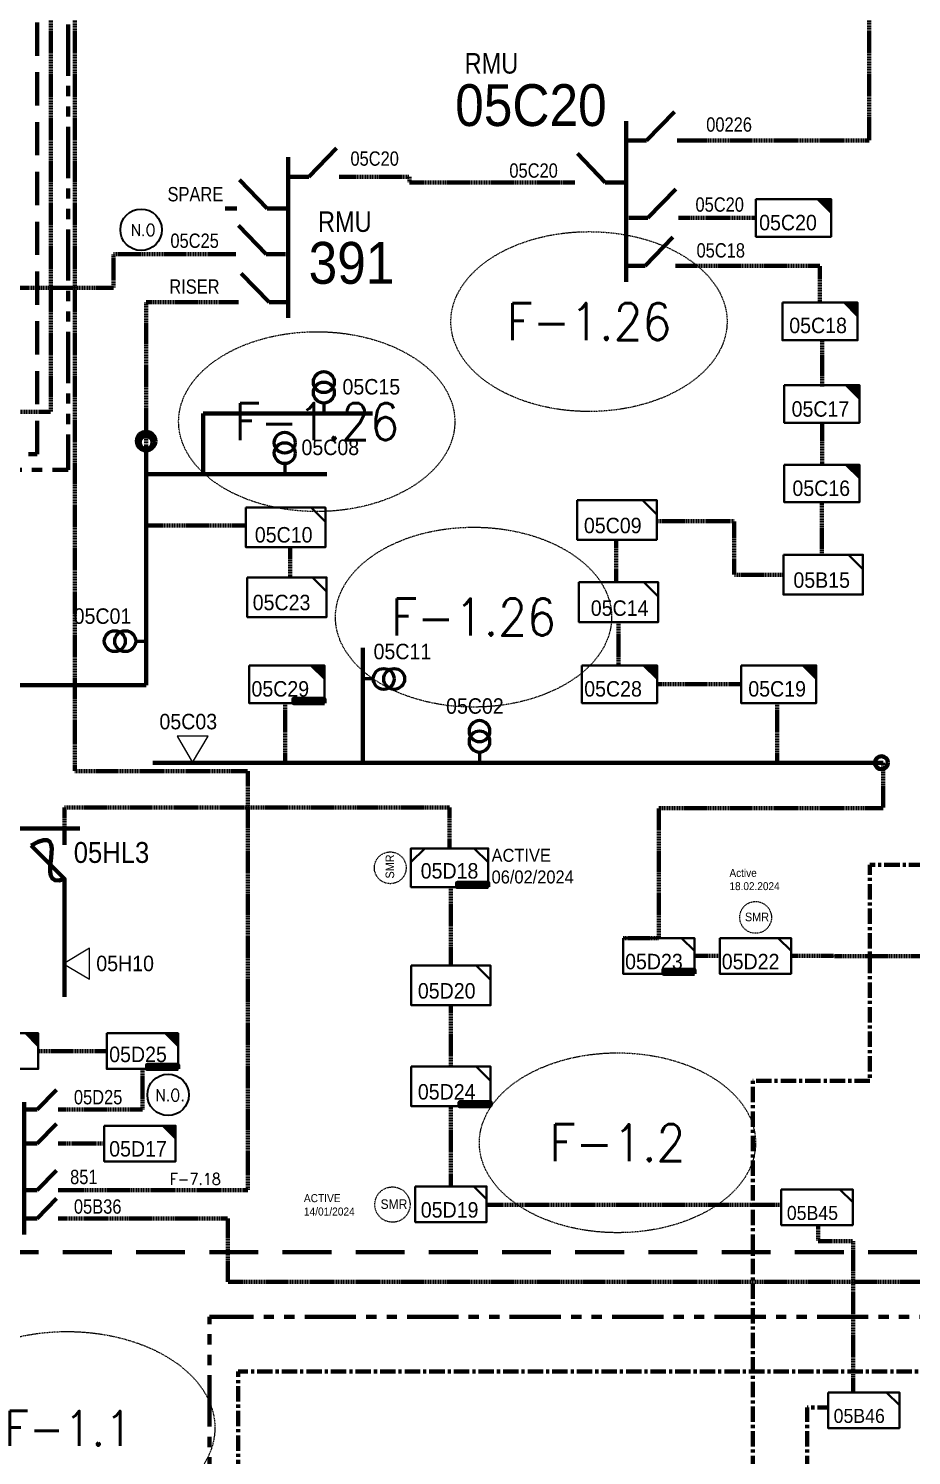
# Model space of a CAD drawing. Header units: metres. Extents: x 65984 to 144644, y -19036 to 23726.
# Drawn here: x 118365.4 to 118576.5, y 20412.6 to 20753.7 of the extents above; entities that cross this region are included whole.
import ezdxf
from ezdxf.enums import TextEntityAlignment as Align

# ---------------------------------------------------------------- set-up
doc = ezdxf.new("R2010")
doc.units = ezdxf.units.M
doc.header["$MEASUREMENT"] = 0
for name, pattern in [('( Center )', [2, 1.25, -0.25, 0.25, -0.25]), ('( Phantom )', [2.5, 1.25, -0.25, 0.25, -0.25, 0.25, -0.25]), ('DGN Style 3', [0.013877, 0, -0.013877]), ('HIDDEN2', [2381.25, 1587.5, -793.75])]:
    doc.linetypes.add(name, pattern=pattern)
doc.layers.get('0').update_dxf_attribs({"color": 95, "lineweight": 40})
for name, color, linetype, lineweight in [('CONTRACTOR NAME', 95, 'Continuous', 40), ('d_eos', 111, 'Continuous', 40), ('d_eos no', 121, 'Continuous', 40), ('d_fco', 5, 'Continuous', 40), ('d_fco text', 95, 'Continuous', 40), ('d_oh branch', 94, 'Continuous', 40), ('d_switch', 95, 'Continuous', 40), ('d_tf', 1, 'Continuous', 40), ('d_tf no', 6, 'Continuous', 40), ('d_tf_200', 1, 'Continuous', 40), ('d_ug cable', 95, 'Continuous', 40), ('d_ug main line', 95, 'Continuous', 40), ('d_unit sub', 7, 'Continuous', 40), ('FDR  1  05', 172, 'Continuous', 40), ('fedr no', 95, 'Continuous', 40), ('Level 37', 7, 'Continuous', 0), ('O H MAIN FEEDER', 4, 'Continuous', 100), ('SW N O', 114, 'Continuous', 30)]:
    doc.layers.add(name, color=color, linetype=linetype, lineweight=lineweight)
doc.styles.add('NASKHF', font='naskhf.shx', dxfattribs={"height": 8})
doc.styles.add('Style-Arial', font='arial.ttf')
doc.styles.add('Style-ENGINEERING', font='ENGINEERING.shx')
doc.styles.add('Style-msdefault', font='msdefault.shx')
doc.styles.add('Style-STANDARD', font='STANDARD.shx')

# ---------------------------------------------------------------- blocks, each defined once
blk = doc.blocks.new('*U679')
at = {"layer": 'd_fco', "color": 7, "linetype": 'Continuous', "lineweight": 100}
blk.add_line((-4.6, 4.21), (-10.13, 4.21), dxfattribs=at)
at = {"layer": 'd_fco', "color": 7, "linetype": 'Continuous', "lineweight": 100, "extrusion": (0, 0, -1), "flags": 128}
blk.add_lwpolyline([(-13.02, 4.21), (-7.07, 4.21), (4.4, -7.26)], dxfattribs=at)
at = {"layer": 'd_fco', "color": 7, "linetype": 'Continuous', "lineweight": 100}
blk.add_open_spline([(-4.4, -7.26), (-13, 7.69), (11.58, -7.67), (7.07, 4.21)], degree=3, dxfattribs=at)
blk = doc.blocks.new('TFU_34')
at = {"layer": 'd_tf_200', "color": 111, "linetype": 'Continuous', "lineweight": 53}
blk.add_line((0, -12.8), (0, -22.8), dxfattribs=at)
for centre in [(0, 7.2), (0, -2.8)]:
    blk.add_circle(centre, 10, dxfattribs=at)
blk = doc.blocks.new('TF_8')
at = {"color": 0, "linetype": 'ByBlock', "lineweight": -2}
blk.add_line((6.3, 4.95), (9.9, 1.35), dxfattribs=at)
blk.add_3dface([(-10.1, 4.95), (9.9, 4.95), (9.9, -5.05), (-10.1, -5.05)], dxfattribs=at)
blk = doc.blocks.new('TFU_35')
at = {"layer": 'd_tf_200', "color": 111, "linetype": 'Continuous', "lineweight": 53}
blk.add_line((0, 10), (0, 0), dxfattribs=at)
at = {"layer": 'd_tf_200', "color": 111, "linetype": 'Continuous', "lineweight": 53, "extrusion": (0, 0, -1)}
for centre in [(0, 30), (0, 20)]:
    blk.add_circle(centre, 10, dxfattribs=at)
blk = doc.blocks.new('exist.us-1000kva')
at = {"color": 0, "linetype": 'ByBlock', "lineweight": -2, "flags": 128}
blk.add_lwpolyline([(39.99, 12.92), (32.8, 20), (40, 20)], close=True, dxfattribs=at)
at = {"color": 0, "linetype": 'ByBlock', "lineweight": -2, "extrusion": (0, 0, -1)}
blk.add_solid([(-39.99, 12.92), (-32.8, 20), (-40, 20)], dxfattribs=at)
at = {"color": 0, "linetype": 'ByBlock', "lineweight": -2, "xscale": 2, "yscale": 2}
blk.add_blockref('TF_8', (20.2, 10.1), dxfattribs=at)
blk = doc.blocks.new('*U990')
at = {"layer": 'CONTRACTOR NAME', "color": 140, "lineweight": 211, "ltscale": 0.498271, "flags": 128}
for points in [[(1.71, -0.49), (-3.71, -0.49), (-3.71, 0.49), (1.71, 0.49)], [(3.71, -0.49), (1.71, -0.49), (1.71, 0.49), (3.71, 0.49)]]:
    blk.add_lwpolyline(points, close=True, dxfattribs=at)
at = {"layer": 'CONTRACTOR NAME', "color": 140, "lineweight": 211, "style": 'Style-msdefault', "width": 0.945946}
for s, height, p in [('2017.08.15', 0.683, (-3.48, 0.35)), ('KIC', 0.572, (2.05, 0.29))]:
    blk.add_text(s, height=height, dxfattribs=at).set_placement(p, align=Align.TOP_LEFT)
blk = doc.blocks.new('*U997')
at = {"layer": 'CONTRACTOR NAME', "color": 140, "lineweight": 211, "ltscale": 0.498271, "flags": 128}
for points in [[(1.7, -0.51), (-3.72, -0.51), (-3.72, 0.47), (1.7, 0.47)], [(3.7, -0.51), (1.7, -0.51), (1.7, 0.47), (3.7, 0.47)]]:
    blk.add_lwpolyline(points, close=True, dxfattribs=at)
at = {"layer": 'CONTRACTOR NAME', "color": 140, "lineweight": 211, "style": 'Style-msdefault', "width": 0.945946}
for s, height, p in [('2017.07.25', 0.642, (-3.49, 0.31)), ('MTC', 0.572, (2.04, 0.28))]:
    blk.add_text(s, height=height, dxfattribs=at).set_placement(p, align=Align.TOP_LEFT)
blk = doc.blocks.new('*U998')
at = {"layer": 'CONTRACTOR NAME', "color": 7, "lineweight": 211, "ltscale": 0.498271, "flags": 128}
for points in [[(1.71, -0.49), (-3.71, -0.49), (-3.71, 0.49), (1.71, 0.49)], [(3.71, -0.49), (1.71, -0.49), (1.71, 0.49), (3.71, 0.49)]]:
    blk.add_lwpolyline(points, close=True, dxfattribs=at)
at = {"layer": 'CONTRACTOR NAME', "color": 7, "lineweight": 211, "style": 'Style-msdefault', "width": 0.945946}
for s, height, p in [('2017.09.21', 0.683, (-3.48, 0.35)), ('KIC', 0.572, (2.05, 0.29))]:
    blk.add_text(s, height=height, dxfattribs=at).set_placement(p, align=Align.TOP_LEFT)
blk = doc.blocks.new('*U1000')
at = {"layer": 'CONTRACTOR NAME', "color": 131, "lineweight": 211, "ltscale": 0.498271, "flags": 128}
for points in [[(1.71, -0.5), (-3.71, -0.5), (-3.71, 0.48), (1.71, 0.48)], [(3.72, -0.5), (1.71, -0.5), (1.71, 0.48), (3.72, 0.48)]]:
    blk.add_lwpolyline(points, close=True, dxfattribs=at)
at = {"layer": 'CONTRACTOR NAME', "color": 131, "lineweight": 211, "style": 'Style-msdefault', "width": 0.945946}
for s, height, p in [('2017.10.01', 0.683, (-3.48, 0.34)), ('KIC', 0.572, (2.06, 0.28))]:
    blk.add_text(s, height=height, dxfattribs=at).set_placement(p, align=Align.TOP_LEFT)
blk = doc.blocks.new('*U1369')
at = {"layer": 'd_eos', "color": 7, "linetype": 'Continuous', "lineweight": 211, "ltscale": 0.514176}
for p, q in [((-1.79, 11.87), (2.52, 16.3)), ((-4.74, 13.55), (-4.74, -16.28)), ((-4.74, 11.87), (-1.79, 11.87)), ((2.93, 11.87), (4.72, 11.87)), ((-1.79, 4.2), (2.52, 8.64)), ((-4.74, 4.2), (-1.79, 4.2)), ((2.93, 4.2), (4.72, 4.2)), ((-1.79, -6.27), (2.52, -1.83)), ((-4.74, -6.27), (-1.79, -6.27)), ((2.93, -6.27), (4.72, -6.27)), ((-1.79, -12.63), (2.52, -8.19)), ((-4.74, -12.63), (-1.79, -12.63)), ((2.93, -12.63), (4.72, -12.63))]:
    blk.add_line(p, q, dxfattribs=at)
blk = doc.blocks.new('*U892')
at = {"layer": 'SW N O', "color": 3}
blk.add_circle((0, 0), 16.8, dxfattribs=at)
at = {"layer": 'SW N O', "color": 3, "style": 'Style-STANDARD'}
blk.add_text('N.O.', height=9.6, dxfattribs=at).set_placement((1.7, -0.2), align=Align.MIDDLE_CENTER)
blk = doc.blocks.new('TRA1_160')
at = {"layer": 'd_tf', "color": 7, "linetype": 'Continuous', "lineweight": 0, "ltscale": 0.000258695, "flags": 128}
blk.add_lwpolyline([(10, -16.98), (0, 0.02), (-10, -16.98)], close=True, dxfattribs=at)
blk = doc.blocks.new('TRA1_159')
at = {"layer": 'd_tf', "color": 7, "linetype": 'Continuous', "lineweight": 0, "ltscale": 0.000258695, "xscale": 1.000046566207833, "yscale": 1.000046566207833, "zscale": 1.000046566207833, "rotation": 180}
blk.add_blockref('TRA1_160', (0, 0), dxfattribs=at)
blk = doc.blocks.new('TRA1_162')
at = {"layer": 'd_tf', "color": 111, "linetype": 'Continuous', "lineweight": 0, "ltscale": 0.000236265, "flags": 128}
blk.add_lwpolyline([(10.06, -16.98), (0.06, 0.02), (-9.94, -16.98)], close=True, dxfattribs=at)
blk = doc.blocks.new('TRA1_161')
at = {"layer": 'd_tf', "color": 111, "linetype": 'Continuous', "lineweight": 0, "ltscale": 0.000236265, "xscale": 1.000046566207833, "yscale": 1.000046566207833, "zscale": 1.000046566207833, "rotation": 180}
blk.add_blockref('TRA1_162', (0, 0), dxfattribs=at)
blk = doc.blocks.new('*U1658')
at = {"layer": 'd_tf no', "color": 121, "linetype": 'Continuous', "lineweight": 40, "flags": 128}
blk.add_lwpolyline([(12.82, 10.01), (20.02, 10.01), (20.02, 2.81)], close=True, dxfattribs=at)
at = {"layer": 'd_tf no', "color": 121, "linetype": 'Continuous', "lineweight": 40, "xscale": 2, "yscale": 2, "rotation": 359.9999999999999}
blk.add_blockref('TF_8', (0.22, 0.11), dxfattribs=at)
blk = doc.blocks.new('*U1913')
at = {"layer": 'FDR  1  05', "color": 7, "linetype": 'Continuous', "lineweight": 40, "flags": 128}
blk.add_lwpolyline([(12.82, 10.01), (20.02, 10.01), (20.02, 2.81)], close=True, dxfattribs=at)
at = {"layer": 'FDR  1  05', "color": 7, "linetype": 'Continuous', "lineweight": 40, "xscale": 2, "yscale": 2, "zscale": 0.899145647744635, "rotation": 359.9999999999999}
blk.add_blockref('TF_8', (0.22, 0.11), dxfattribs=at)
blk = doc.blocks.new('*U2168')
at = {"layer": 'FDR  1  05', "color": 2, "linetype": 'Continuous', "lineweight": 40, "flags": 128}
blk.add_lwpolyline([(12.82, 10.01), (20.02, 10.01), (20.02, 2.81)], close=True, dxfattribs=at)
at = {"layer": 'FDR  1  05', "color": 2, "linetype": 'Continuous', "lineweight": 40, "xscale": 2, "yscale": 2, "rotation": 359.9999999999999}
blk.add_blockref('TF_8', (0.22, 0.11), dxfattribs=at)
blk = doc.blocks.new('*U2406')
at = {"layer": 'FDR  1  05', "color": 7, "linetype": 'Continuous', "lineweight": 40, "flags": 128}
blk.add_lwpolyline([(12.82, 10.01), (20.02, 10.01), (20.02, 2.81)], close=True, dxfattribs=at)
at = {"layer": 'FDR  1  05', "color": 7, "linetype": 'Continuous', "lineweight": 40, "xscale": 2, "yscale": 2, "rotation": 359.9999999999999}
blk.add_blockref('TF_8', (0.22, 0.11), dxfattribs=at)
blk = doc.blocks.new('*U2418')
at = {"layer": 'FDR  1  05', "color": 111, "linetype": 'Continuous', "lineweight": 40, "flags": 128}
blk.add_lwpolyline([(12.82, 10.01), (20.02, 10.01), (20.02, 2.81)], close=True, dxfattribs=at)
at = {"layer": 'FDR  1  05', "color": 111, "linetype": 'Continuous', "lineweight": 40, "xscale": 2, "yscale": 2, "rotation": 359.9999999999999}
blk.add_blockref('TF_8', (0.22, 0.11), dxfattribs=at)
blk = doc.blocks.new('*U2423')
at = {"layer": 'd_unit sub', "color": 131, "linetype": 'Continuous', "lineweight": 40, "flags": 128}
for points in [[(-9.48, 1.38), (-6.07, 4.73), (-9.48, 4.73)], [(9.49, 1.32), (6.02, 4.73), (9.5, 4.73)]]:
    blk.add_lwpolyline(points, close=True, dxfattribs=at)
at = {"layer": 'd_unit sub', "color": 131, "linetype": 'Continuous', "lineweight": 40, "xscale": 0.94866334575076, "yscale": 0.94866334575076, "zscale": 0.4380515265747434, "rotation": 359.9999999999999}
blk.add_blockref('TF_8', (0.1, 0.04), dxfattribs=at)
blk = doc.blocks.new('*U1426')
at = {"layer": 'SW N O', "color": 3}
blk.add_circle((0, 0), 16.8, dxfattribs=at)
at = {"layer": 'SW N O', "color": 3, "style": 'Style-STANDARD'}
blk.add_text('N.O', height=9.6, dxfattribs=at).set_placement((1.7, -0.2), align=Align.MIDDLE_CENTER)

msp = doc.modelspace()

# ---------------------------------------------------------------- linework, layer by layer
at = {"layer": 'd_eos', "color": 7, "linetype": 'Continuous', "lineweight": 211, "ltscale": 0.625574}
for p, q in [((118508.24, 20731.57), (118508.24, 20693.13)), ((118513.16, 20726.91), (118519.82, 20733.77)), ((118508.61, 20726.91), (118513.16, 20726.91)), ((118520.46, 20726.91), (118523.23, 20726.91)), ((118503.25, 20716.92), (118496.59, 20723.79)), ((118495.96, 20716.92), (118493.19, 20716.92)), ((118507.81, 20716.92), (118503.25, 20716.92)), ((118513.46, 20708.4), (118520.12, 20715.26)), ((118508.91, 20708.4), (118513.46, 20708.4)), ((118520.76, 20708.4), (118523.53, 20708.4)), ((118512.8, 20696.93), (118519.46, 20703.79)), ((118508.24, 20696.93), (118512.8, 20696.93)), ((118520.09, 20696.92), (118522.86, 20696.92))]:
    msp.add_line(p, q, dxfattribs=at)
at = {"layer": 'd_eos', "color": 1, "linetype": 'Continuous', "lineweight": 211, "ltscale": 0.625574}
for p, q in [((118432.35, 20718.26), (118439.01, 20725.12)), ((118427.43, 20722.92), (118427.43, 20684.49)), ((118422.45, 20710.63), (118415.78, 20717.49)), ((118427.8, 20718.26), (118432.35, 20718.26)), ((118439.65, 20718.26), (118442.42, 20718.26)), ((118415.15, 20710.63), (118412.38, 20710.63)), ((118427, 20710.63), (118422.45, 20710.63)), ((118422.21, 20699.75), (118415.55, 20706.62)), ((118414.92, 20699.75), (118412.15, 20699.75)), ((118426.77, 20699.75), (118422.21, 20699.75)), ((118422.88, 20688.28), (118416.22, 20695.15)), ((118415.58, 20688.28), (118412.82, 20688.28)), ((118427.44, 20688.28), (118422.88, 20688.28))]:
    msp.add_line(p, q, dxfattribs=at)
at = {"layer": 'd_oh branch', "color": 111, "linetype": 'Continuous', "lineweight": 100}
for p, q in [((118447.61, 20661.66), (118407.11, 20661.66)), ((118407.11, 20661.66), (118407.11, 20647.15)), ((118393.47, 20596.72), (118393.47, 20654.26)), ((118436.68, 20647.15), (118393.47, 20647.15)), ((118445.31, 20605.64), (118445.31, 20578.17)), ((118323.47, 20596.72), (118393.47, 20596.72)), ((118569.72, 20578.17), (118395.1, 20578.17))]:
    msp.add_line(p, q, dxfattribs=at)
at = {"layer": 'd_oh branch', "color": 7, "linetype": 'Continuous', "lineweight": 100}
msp.add_line((118373.98, 20522.22), (118373.98, 20547.11), dxfattribs=at)
at = {"layer": 'd_ug cable', "color": 111, "linetype": 'DGN Style 3', "lineweight": 100}
for p, q in [((118539.27, 20708.4), (118523.53, 20708.4)), ((118524.59, 20531.98), (118530.64, 20531.98))]:
    msp.add_line(p, q, dxfattribs=at)
at = {"layer": 'd_ug cable', "color": 7, "linetype": 'DGN Style 3', "lineweight": 100}
for p, q in [((118466.34, 20548.45), (118466.34, 20529.66)), ((118466.36, 20520.17), (118466.36, 20505.52)), ((118466.36, 20496.02), (118466.36, 20476.87))]:
    msp.add_line(p, q, dxfattribs=at)
at = {"layer": 'd_ug cable', "color": 180, "linetype": 'DGN Style 3', "lineweight": 100}
for p, q in [((118367.67, 20509.21), (118384.06, 20509.21)), ((118374.37, 20487.11), (118383.45, 20487.11))]:
    msp.add_line(p, q, dxfattribs=at)
at = {"layer": 'd_ug cable', "color": 5, "linetype": 'DGN Style 3', "lineweight": 100, "flags": 128}
msp.add_lwpolyline([(114712.34, 19960.32), (114712.34, 19909.13), (115239.03, 19909.13), (115239.03, 20565.83), (115290.57, 20565.83), (115290.57, 20930.2), (118376.44, 20930.2), (118376.44, 20576.15), (118417.8, 20576.15), (118417.8, 20475.96), (118374.08, 20475.96)], dxfattribs=at)
at = {"layer": 'd_ug cable', "color": 1, "linetype": 'DGN Style 3', "lineweight": 100, "flags": 128}
msp.add_lwpolyline([(114677.82, 20018.71), (114677.82, 19903.39), (115244.76, 19903.39), (115244.76, 20560.1), (115296.31, 20560.1), (115296.31, 20924.47), (118370.71, 20924.47), (118370.71, 20662.09), (118341.83, 20662.09), (118341.83, 20633.98)], dxfattribs=at)
at = {"layer": 'd_ug cable', "color": 21, "linetype": 'DGN Style 3', "lineweight": 100, "flags": 128}
msp.add_lwpolyline([(118523.23, 20726.91), (118566.36, 20726.91), (118566.36, 20766.47)], dxfattribs=at)
at = {"layer": 'd_ug cable', "color": 111, "linetype": 'DGN Style 3', "lineweight": 100, "flags": 128}
for points in [[(118442.42, 20718.26), (118456.42, 20718.26), (118456.42, 20716.92), (118493.19, 20716.92)], [(118521.48, 20696.92), (118554.61, 20696.92), (118554.61, 20688.18)], [(118555.09, 20679.18), (118555.09, 20668.05)], [(118555.09, 20659.44), (118555.09, 20649.42)], [(118555.05, 20640.42), (118555.05, 20627.87)], [(118515.57, 20635.91), (118534.11, 20635.91), (118534.11, 20623.12), (118545.87, 20623.12)], [(118393.47, 20634.85), (118417.35, 20634.85)], [(118427.95, 20629.63), (118427.95, 20622.5)], [(118505.91, 20631.46), (118505.91, 20621.24)], [(118506.45, 20611.8), (118506.45, 20601.43)], [(118515.67, 20596.93), (118535.73, 20596.93)], [(118426.76, 20592.43), (118426.76, 20578.17)], [(118544.39, 20592.43), (118544.39, 20578.17)], [(118507.52, 20536.24), (118516.06, 20536.24), (118516.06, 20567.33), (118569.72, 20567.33), (118569.72, 20578.17)]]:
    msp.add_lwpolyline(points, dxfattribs=at)
at = {"layer": 'd_ug cable', "color": 1, "linetype": 'DGN Style 3', "lineweight": 158, "flags": 128}
msp.add_lwpolyline([(118354.75, 20691.69), (118385.65, 20691.69), (118385.65, 20699.75), (118412.15, 20699.75)], dxfattribs=at)
at = {"layer": 'd_ug cable', "color": 111, "linetype": 'DGN Style 3', "lineweight": 158, "flags": 128}
for points in [[(118412.82, 20688.28), (118393.47, 20688.28), (118393.47, 20654.37)], [(118547.71, 20531.98), (118593.97, 20531.88), (118593.65, 20392.23), (118614.75, 20392.18)]]:
    msp.add_lwpolyline(points, dxfattribs=at)
at = {"layer": 'd_ug cable', "color": 7, "linetype": 'DGN Style 3', "lineweight": 100, "flags": 128}
for points in [[(118373.98, 20562.41), (118373.98, 20567.43), (118466.04, 20567.43), (118466.04, 20557.69)], [(118474.89, 20472.46), (118545.36, 20472.46)], [(118554.16, 20467.61), (118554.16, 20463.81), (118562.56, 20463.81), (118562.56, 20427.62)]]:
    msp.add_lwpolyline(points, dxfattribs=at)
at = {"layer": 'd_ug cable', "color": 180, "linetype": 'DGN Style 3', "lineweight": 100, "flags": 128}
for points in [[(118374.36, 20495.26), (118392.59, 20495.26), (118392.59, 20504.95)], [(118656.14, 20472.71), (118656.14, 20454.07), (118412.99, 20454.07), (118412.99, 20469.23), (118374.23, 20469.23)]]:
    msp.add_lwpolyline(points, dxfattribs=at)
at = {"layer": 'd_ug cable', "color": 2, "linetype": 'DGN Style 3', "lineweight": 0}
for centre, radius in [((118451.85, 20553.04), 3.8), ((118539.21, 20541.19), 3.8), ((118452.37, 20472.53), 4.22)]:
    msp.add_circle(centre, radius, dxfattribs=at)
at = {"layer": 'd_ug main line', "color": 34, "linetype": 'HIDDEN2', "lineweight": 140, "ltscale": 0.00735}
msp.add_lwpolyline([(117180.9, 20832.41), (117211.51, 20832.41), (117211.51, 20879.38), (117686.25, 20879.38), (117686.25, 20517.55), (117686.31, 20461.65), (117726.01, 20461.16), (118587.92, 20461.16)], dxfattribs=at)
at = {"layer": 'd_ug main line', "color": 234, "linetype": '( Phantom )', "lineweight": 140, "ltscale": 9.8, "flags": 128}
msp.add_lwpolyline([(118239.63, 20632.59), (118239.63, 20648.15), (118374.8, 20648.15), (118374.8, 20880.17)], dxfattribs=at)
at = {"layer": 'd_ug main line', "color": 160, "linetype": 'HIDDEN2', "lineweight": 140, "ltscale": 0.005}
msp.add_lwpolyline([(118162.94, 20290.51), (118162.94, 20651.95), (118367.4, 20651.95), (118367.4, 20866.48), (118478.22, 20866.48)], dxfattribs=at)
at = {"layer": 'd_ug main line', "color": 4, "linetype": '( Phantom )', "lineweight": 140, "ltscale": 9.8, "flags": 128}
msp.add_lwpolyline([(118628.27, 20579.58), (118628.27, 20570.17), (118599.44, 20570.17), (118599.44, 20445.7), (118408.64, 20445.7), (118408.64, 20354.72), (118331.09, 20354.72), (118331.09, 20005.02), (117769.6, 20005.02)], dxfattribs=at)
at = {"layer": 'd_ug main line', "color": 7, "linetype": '( Center )', "lineweight": 140, "ltscale": 2.94, "flags": 128}
for points in [[(118538.54, 20397.06), (118538.54, 20502.11), (118566.51, 20502.11), (118566.51, 20553.77), (118619.81, 20553.77)], [(118551.52, 20397.06), (118551.52, 20423.98), (118556.54, 20423.98)]]:
    msp.add_lwpolyline(points, dxfattribs=at)
at = {"layer": 'd_ug main line', "color": 98, "linetype": '( Center )', "lineweight": 140, "ltscale": 2.94, "flags": 128}
msp.add_lwpolyline([(118378.85, 20226.88), (118378.85, 20331.58), (118415.49, 20331.58), (118415.49, 20432.66), (118598.39, 20432.66)], dxfattribs=at)
at = {"layer": 'fedr no', "color": 82, "linetype": 'DGN Style 3', "lineweight": 13, "true_color": 0x1dc70e}
for centre, major_axis in [((118499.37, 20683.63), (33.02, 0)), ((118434.27, 20659.71), (33.02, 0)), ((118471.77, 20612.97), (33.02, 0)), ((118506.18, 20487.3), (33.02, 0)), ((118374.58, 20419.17), (35.33, 0))]:
    msp.add_ellipse(centre, major_axis=major_axis, ratio=0.651175, dxfattribs=at)
at = {"layer": 'O H MAIN FEEDER', "color": 7, "lineweight": 211, "ltscale": 0.488306}
msp.add_line((118377.66, 20562.46), (118192.35, 20562.46), dxfattribs=at)
at = {"layer": 'O H MAIN FEEDER', "color": 111, "lineweight": 211, "ltscale": 0.488306}
for centre, radius in [((118393.47, 20655.05), 2.21), ((118393.47, 20654.74), 1.55), ((118569.31, 20578.16), 1.55)]:
    msp.add_circle(centre, radius, dxfattribs=at)

# ---------------------------------------------------------------- block references
at = {"layer": 'CONTRACTOR NAME', "color": 140, "lineweight": 211, "ltscale": 0.498271}
for name, p in [('*U997', (118432.4, 20592.94)), ('*U990', (118520.89, 20528.2)), ('*U990', (118397.42, 20505.44))]:
    msp.add_blockref(name, p, dxfattribs=at)
at = {"layer": 'CONTRACTOR NAME', "color": 131, "lineweight": 211, "ltscale": 0.498271}
msp.add_blockref('*U1000', (118471.56, 20548.96), dxfattribs=at)
at = {"layer": 'CONTRACTOR NAME', "color": 7, "lineweight": 211, "ltscale": 0.498271}
msp.add_blockref('*U998', (118472.14, 20496.52), dxfattribs=at)
at = {"layer": 'd_eos', "color": 7, "linetype": 'Continuous', "lineweight": 211, "ltscale": 0.514176, "xscale": 1.062791307725151, "yscale": 1.062791307725151, "zscale": 1.062791307725151}
msp.add_blockref('*U1369', (118369.35, 20482.65), dxfattribs=at)
at = {"layer": 'd_fco', "color": 7, "linetype": 'Continuous', "lineweight": 100, "xscale": 0.7, "yscale": 0.7, "zscale": 0.7, "rotation": 270.0355421371781}
msp.add_blockref('*U679', (118371.04, 20555.32), dxfattribs=at)
at = {"layer": 'd_tf', "color": 111, "linetype": 'Continuous', "lineweight": 0, "ltscale": 0.000236265, "xscale": 0.37, "yscale": 0.37, "zscale": 0.37, "rotation": 359.9999999999999}
msp.add_blockref('TRA1_161', (118404.61, 20578.23), dxfattribs=at)
at = {"layer": 'd_tf', "color": 7, "linetype": 'Continuous', "lineweight": 0, "ltscale": 0.000258695, "xscale": 0.37, "yscale": 0.37, "zscale": 0.37, "rotation": 269.9999999999999}
msp.add_blockref('TRA1_159', (118373.69, 20530.12), dxfattribs=at)
at = {"layer": 'd_tf no', "color": 121, "linetype": 'Continuous', "lineweight": 40, "xscale": 0.4267622666565712, "yscale": 0.4267622666565712, "zscale": 0.4267622666565712}
msp.add_blockref('*U1658', (118466.35, 20472.6), dxfattribs=at)
at = {"layer": 'd_tf_200', "color": 111, "linetype": 'Continuous', "lineweight": 53, "extrusion": (0, 0, -1), "xscale": 0.25, "yscale": 0.25, "zscale": 0.25}
for p, rotation in [((-118435.97, 20661.66), 359.9999999999999), ((-118426.62, 20647.18), 359.9999999999999), ((-118445.28, 20598.2), 89.99999999999984)]:
    msp.add_blockref('TFU_35', p, dxfattribs=dict(at, rotation=rotation))
at = {"layer": 'd_tf_200', "color": 111, "linetype": 'Continuous', "lineweight": 53, "xscale": 0.25, "yscale": 0.25, "zscale": 0.25}
for name, p, rotation in [('TFU_34', (118387.78, 20607.23), 89.99999999999984), ('TFU_35', (118473.19, 20578.22), 359.9999999999998)]:
    msp.add_blockref(name, p, dxfattribs=dict(at, rotation=rotation))
at = {"layer": 'd_unit sub', "color": 131, "linetype": 'Continuous', "lineweight": 40, "xscale": 0.9742284657550533, "yscale": 0.9742284657550533, "zscale": 0.9742284657550533}
msp.add_blockref('*U2423', (118466.03, 20553.08), dxfattribs=at)
at = {"layer": 'FDR  1  05', "color": 111, "linetype": 'Continuous', "lineweight": 40, "xscale": 0.45, "yscale": 0.45, "zscale": 0.4267622666565712, "rotation": 359.9999999999999}
for p in [(118539.27, 20703.9), (118545.61, 20679.18), (118546.05, 20659.44), (118546.05, 20640.42), (118418.1, 20592.43), (118497.67, 20592.43), (118535.73, 20592.43)]:
    msp.add_blockref('exist.us-1000kva', p, dxfattribs=at)
at = {"layer": 'FDR  1  05', "color": 111, "linetype": 'Continuous', "lineweight": 40, "zscale": 0.4267622666565712}
for name, p, xscale, yscale in [('TF_8', (118426.93, 20634.47), 0.9499999999999998, 0.9499999999999998), ('TF_8', (118506.16, 20636.26), 0.95, 0.95), ('TF_8', (118555.47, 20623.17), 0.9499999999999998, 0.9499999999999998), ('TF_8', (118427.24, 20617.78), 0.9499999999999998, 0.9499999999999998), ('TF_8', (118506.54, 20616.6), 0.95, 0.95), ('*U2418', (118516.05, 20531.97), 0.4267622666565712, 0.4267622666565712)]:
    msp.add_blockref(name, p, dxfattribs=dict(at, xscale=xscale, yscale=yscale))
at = {"layer": 'FDR  1  05', "color": 2, "linetype": 'Continuous', "lineweight": 40, "xscale": 0.4267622666565712, "yscale": 0.4267622666565712, "zscale": 0.4267622666565712}
msp.add_blockref('*U2168', (118539.17, 20531.97), dxfattribs=at)
at = {"layer": 'FDR  1  05', "color": 7, "linetype": 'Continuous', "lineweight": 40}
for name, p, xscale, yscale, zscale in [('*U1913', (118466.34, 20524.91), 0.4746308539968325, 0.4746308539968325, 0.4746308539968325), ('*U1913', (118466.34, 20500.77), 0.4746308539968325, 0.4746308539968325, 0.4746308539968325), ('*U2406', (118553.88, 20471.88), 0.4267622666565712, 0.4267622666565712, 0.4267622666565712), ('*U2406', (118565.07, 20423.35), 0.4267622666565712, 0.4267622666565712, 0.4267622666565712)]:
    msp.add_blockref(name, p, dxfattribs=dict(at, xscale=xscale, yscale=yscale, zscale=zscale))
at = {"layer": 'FDR  1  05', "color": 180, "linetype": 'Continuous', "lineweight": 40, "xscale": 0.4267622666565712, "yscale": 0.4267622666565712, "zscale": 0.4267622666565712, "rotation": 359.9999999999999}
for p in [(118350.6, 20504.95), (118384.06, 20504.95), (118383.45, 20482.85)]:
    msp.add_blockref('exist.us-1000kva', p, dxfattribs=at)
at = {"layer": 'SW N O', "color": 3, "xscale": 0.2950694635422144, "yscale": 0.2950694635422144, "zscale": 0.2950694635422144}
for name, p in [('*U1426', (118392.27, 20705.58)), ('*U892', (118398.73, 20498.76))]:
    msp.add_blockref(name, p, dxfattribs=at)

# ---------------------------------------------------------------- texts
at = {"layer": 'd_eos no', "color": 7, "linetype": 'Continuous', "lineweight": 140, "style": 'Style-Arial', "width": 0.88}
msp.add_text('05C20', height=10, dxfattribs=at).set_placement((118467.38, 20740.38), align=Align.TOP_LEFT)
at = {"layer": 'd_eos no', "color": 1, "linetype": 'Continuous', "lineweight": 140, "style": 'Style-Arial', "width": 0.88}
msp.add_text('391', height=10, dxfattribs=at).set_placement((118432.33, 20702.67), align=Align.TOP_LEFT)
at = {"layer": 'd_fco text', "color": 7, "linetype": 'Continuous', "lineweight": 80, "style": 'Style-msdefault', "width": 0.916667}
msp.add_text('05HL3', height=4.998, dxfattribs=at).set_placement((118376.17, 20559.21), align=Align.TOP_LEFT)
at = {"layer": 'd_switch', "color": 111, "linetype": 'Continuous', "lineweight": 30, "style": 'Style-ENGINEERING', "width": 0.857143}
for s, p in [('00226', (118538.34, 20732.46)), ('05C18', (118536.67, 20702.37))]:
    msp.add_text(s, height=3.43, dxfattribs=at).set_placement(p, align=Align.TOP_RIGHT)
at = {"layer": 'd_switch', "color": 1, "linetype": 'Continuous', "lineweight": 30, "style": 'Style-ENGINEERING', "width": 0.857143}
for s, p in [('05C20', (118442.33, 20724.32)), ('SPARE', (118398.59, 20715.8)), ('05C25', (118399.28, 20704.68)), ('RISER', (118399.02, 20693.72))]:
    msp.add_text(s, height=3.43, dxfattribs=at).set_placement(p, align=Align.TOP_LEFT)
at = {"layer": 'd_switch', "color": 111, "linetype": 'Continuous', "lineweight": 30, "style": 'Style-ENGINEERING', "width": 0.857143}
msp.add_text('05C20', height=3.43, rotation=0.0004, dxfattribs=at).set_placement((118491.92, 20721.46), align=Align.TOP_RIGHT)
at = {"layer": 'd_switch', "color": 2, "linetype": 'Continuous', "lineweight": 30, "style": 'Style-ENGINEERING', "width": 0.857143}
msp.add_text('05C20', height=3.43, dxfattribs=at).set_placement((118536.42, 20713.33), align=Align.TOP_RIGHT)
at = {"layer": 'd_switch', "color": 111, "linetype": 'Continuous', "lineweight": 30, "style": 'Style-ENGINEERING', "width": 0.857143}
for s, p in [('851', (118375.3, 20480.85)), ('05B36', (118376.21, 20473.78))]:
    msp.add_text(s, height=3.43, dxfattribs=at).set_placement(p, align=Align.TOP_LEFT)
at = {"layer": 'd_switch', "color": 111, "linetype": 'Continuous', "lineweight": 30, "insert": (118376.21, 20499.92), "char_height": 3.43, "attachment_point": 1, "style": 'NASKHF'}
msp.add_mtext('\\FENGINEERING;\\H1x;\\W0.857143;05D25\\P', dxfattribs=at)
at = {"layer": 'd_tf no', "color": 111, "linetype": 'Continuous', "lineweight": 40, "style": 'Style-msdefault', "width": 0.945946}
for s, p in [('05C20', (118540.06, 20709.15)), ('05C18', (118547.26, 20684.56)), ('05C15', (118440.43, 20669.9)), ('05C17', (118547.82, 20664.59)), ('05C08', (118430.62, 20655.41)), ('05C16', (118548.01, 20645.64)), ('05C09', (118498.16, 20636.73)), ('05C10', (118419.47, 20634.51)), ('05B15', (118548.25, 20623.68)), ('05C23', (118418.96, 20618.32)), ('05C01', (118376.15, 20615.07)), ('05C14', (118499.8, 20616.98)), ('05C11', (118447.86, 20606.6)), ('05C29', (118418.66, 20597.68)), ('05C28', (118498.23, 20597.68)), ('05C19', (118537.47, 20597.68)), ('05C02', (118465.19, 20593.57)), ('05C03', (118396.66, 20589.85)), ('05D23', (118508, 20532.48))]:
    msp.add_text(s, height=3.7, dxfattribs=at).set_placement(p, align=Align.TOP_LEFT)
at = {"layer": 'd_tf no', "color": 1, "linetype": 'Continuous', "lineweight": 13, "style": 'Style-msdefault', "width": 0.945946}
msp.add_text('SMR', height=2.053, rotation=90, dxfattribs=at).set_placement((118450.73, 20550.48), align=Align.TOP_LEFT)
at = {"layer": 'd_tf no', "color": 131, "linetype": 'Continuous', "lineweight": 40, "style": 'Style-msdefault', "width": 0.945946}
msp.add_text('05D18', height=3.7, dxfattribs=at).set_placement((118459.13, 20554.16), align=Align.TOP_LEFT)
at = {"layer": 'd_tf no', "color": 1, "linetype": 'Continuous', "lineweight": 13, "style": 'Style-msdefault', "width": 0.945946}
for height, p in [(2.053, (118536.66, 20542.32)), (2.281, (118449.53, 20473.78))]:
    msp.add_text('SMR', height=height, dxfattribs=at).set_placement(p, align=Align.TOP_LEFT)
at = {"layer": 'd_tf no', "color": 7, "linetype": 'Continuous', "lineweight": 40, "style": 'Style-msdefault', "width": 0.945946}
for s, height, p in [('05H10', 3.7, (118381.56, 20532.03)), ('05D20', 3.7, (118458.45, 20525.48)), ('05D24', 3.7, (118458.45, 20501.34)), ('05B45', 3.348, (118546.68, 20472.2)), ('05B46', 3.348, (118557.87, 20423.68))]:
    msp.add_text(s, height=height, dxfattribs=at).set_placement(p, align=Align.TOP_LEFT)
at = {"layer": 'd_tf no', "color": 121, "linetype": 'Continuous', "lineweight": 40, "style": 'Style-msdefault', "width": 0.945946}
for s, p in [('05D22', (118531.12, 20532.48)), ('05D19', (118459.15, 20473.11))]:
    msp.add_text(s, height=3.7, dxfattribs=at).set_placement(p, align=Align.TOP_LEFT)
at = {"layer": 'd_tf no', "color": 180, "linetype": 'Continuous', "lineweight": 40, "style": 'Style-msdefault', "width": 0.945946}
for s, p in [('05D25', (118384.64, 20510.29)), ('05D17', (118384.64, 20487.71))]:
    msp.add_text(s, height=3.7, dxfattribs=at).set_placement(p, align=Align.TOP_LEFT)
at = {"layer": 'd_tf no', "color": 131, "linetype": 'Continuous', "lineweight": 40, "insert": (118476.08, 20557.58), "char_height": 3.1046, "attachment_point": 1, "style": 'NASKHF'}
msp.add_mtext('\\Fmsdefault;\\H1x;\\W0.945946;ACTIVE\\P06/02/2024', dxfattribs=at)
at = {"layer": 'd_tf no', "color": 121, "linetype": 'Continuous', "lineweight": 40, "attachment_point": 1, "style": 'NASKHF'}
for s, insert, char_height in [('\\Fmsdefault;\\H1x;\\W0.945946;Active\\P18.02.2024', (118532.96, 20552.76), 1.8948), ('\\Fmsdefault;\\H1x;\\W0.945946;ACTIVE\\P14/01/2024', (118431.2, 20475.03), 1.9213)]:
    msp.add_mtext(s, dxfattribs=dict(at, insert=insert, char_height=char_height))
at = {"layer": 'fedr no', "color": 6, "linetype": 'Continuous', "lineweight": 40, "attachment_point": 5, "style": 'Style-STANDARD'}
for s, insert, char_height in [('F-1.26', (118499.37, 20683.63), 8.852), ('F-1.26', (118434.27, 20659.71), 8.852), ('F-1.26', (118471.77, 20612.97), 8.852), ('F-1.2', (118506.18, 20487.3), 8.852), ('F-7.18', (118405.22, 20478.64), 2.74), ('F-1.1', (118374.9, 20419.03), 8.326)]:
    msp.add_mtext(s, dxfattribs=dict(at, insert=insert, char_height=char_height))
at = {"layer": 'Level 37', "color": 7, "linetype": 'Continuous', "lineweight": 100, "style": 'Style-msdefault', "width": 0.86}
msp.add_text('RMU', height=4.9, rotation=0.0004, dxfattribs=at).set_placement((118482.46, 20747.82), align=Align.TOP_RIGHT)
at = {"layer": 'Level 37', "color": 1, "linetype": 'Continuous', "lineweight": 100, "style": 'Style-msdefault', "width": 0.86}
msp.add_text('RMU', height=4.9, rotation=0.0004, dxfattribs=at).set_placement((118447.4, 20709.97), align=Align.TOP_RIGHT)

doc.saveas('drawing.dxf')
